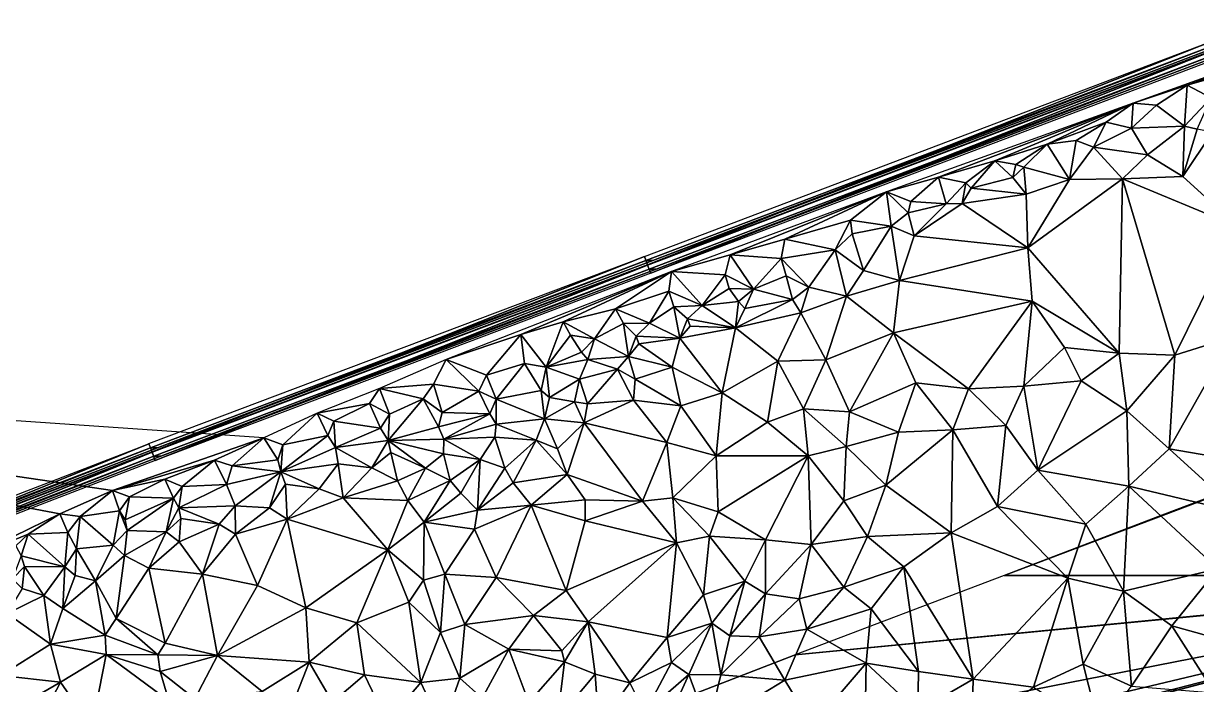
# Model space of a CAD drawing. Header units: metres. Extents: x -113 to 180, y -133 to 86.
# Drawn here: x 100.13 to 133.48, y 62.86 to 81.66 of the extents above; entities that cross this region are included whole.
import ezdxf

# ---------------------------------------------------------------- set-up
doc = ezdxf.new("R2010")
doc.units = ezdxf.units.M
for name, color, linetype, true_color in [('ASFALTO', 7, 'Continuous', 0x4a4b4e), ('MURO', 7, 'Continuous', 0xbdb7ab), ('TERRENO', 7, 'Continuous', 0x9a9179)]:
    doc.layers.add(name, color=color, linetype=linetype, true_color=true_color)

msp = doc.modelspace()

# ---------------------------------------------------------------- linework, layer by layer
at = {"layer": 'ASFALTO'}
for points in [[(138.744, 70.025, 70.358), (132.568, 67.701, 70.535), (128.01, 65.962, 70.727)], [(138.744, 70.025, 70.358), (128.01, 65.962, 70.727), (145.289, 65.961, 69.792)], [(138.744, 70.025, 70.358), (136, 68.999, 70.397), (132.568, 67.701, 70.535)], [(145.291, 65.938, 69.79), (85.281, 50.203, 72.612), (69.189, 40.234, 73.977)], [(145.291, 65.938, 69.79), (69.189, 40.234, 73.977), (141.221, 64.462, 69.947)], [(145.291, 65.938, 69.79), (85.943, 50.398, 72.785), (85.281, 50.203, 72.612)], [(145.291, 65.938, 69.79), (91.074, 51.951, 72.212), (85.943, 50.398, 72.785)], [(145.291, 65.938, 69.79), (99.424, 55.021, 72.139), (91.074, 51.951, 72.212)], [(145.291, 65.938, 69.79), (109.935, 59, 71.988), (99.424, 55.021, 72.139)], [(145.291, 65.938, 69.79), (122.073, 63.709, 71.015), (109.935, 59, 71.988)], [(128.01, 65.962, 70.727), (122.073, 63.709, 71.015), (145.288, 65.957, 69.791)], [(122.073, 63.709, 71.015), (145.288, 65.954, 69.791), (145.288, 65.957, 69.791)], [(145.288, 65.95, 69.791), (145.288, 65.954, 69.791), (122.073, 63.709, 71.015)], [(145.289, 65.946, 69.79), (145.288, 65.95, 69.791), (122.073, 63.709, 71.015)], [(145.289, 65.942, 69.79), (145.289, 65.946, 69.79), (122.073, 63.709, 71.015)], [(145.291, 65.938, 69.79), (145.289, 65.942, 69.79), (122.073, 63.709, 71.015)], [(128.01, 65.962, 70.727), (145.288, 65.957, 69.791), (145.289, 65.961, 69.792)], [(69.189, 40.234, 73.977), (141.013, 64.384, 69.964), (141.221, 64.462, 69.947)], [(69.189, 40.234, 73.977), (106.132, 51.022, 71.98), (141.013, 64.384, 69.964)], [(69.189, 40.234, 73.977), (141.013, 64.384, 69.964), (141.013, 64.384, 69.964)], [(106.132, 51.022, 71.98), (122.891, 57.427, 71.055), (141.013, 64.384, 69.964)], [(122.891, 57.427, 71.055), (133.614, 61.541, 70.503), (141.013, 64.384, 69.964)], [(122.073, 63.709, 71.015), (113.592, 60.42, 72.212), (109.935, 59, 71.988)]]:
    msp.add_3dface(points, dxfattribs=at)
at = {"layer": 'MURO'}
for points in [[(117.872, 74.797, 69.874), (117.784, 75.031, 69.908), (134.046, 81.197, 69.438)], [(134.09, 81.08, 71.024), (117.828, 74.914, 71.491), (118.028, 74.914, 71.476)], [(117.828, 74.914, 69.891), (134.09, 81.08, 69.424), (134.09, 81.08, 71.024)], [(117.828, 74.914, 69.891), (134.09, 81.08, 71.024), (117.828, 74.914, 71.491)], [(117.872, 74.797, 69.874), (134.046, 81.197, 69.438), (134.134, 80.963, 69.41)], [(118.028, 74.914, 71.476), (134.29, 81.08, 71.01), (134.09, 81.08, 71.024)], [(134.29, 81.08, 69.41), (118.028, 74.914, 69.876), (118.028, 74.914, 71.476)], [(134.29, 81.08, 69.41), (118.028, 74.914, 71.476), (134.29, 81.08, 71.01)], [(117.964, 74.554, 69.838), (117.876, 74.788, 69.873), (134.138, 80.954, 69.408)], [(134.182, 80.837, 70.99), (117.92, 74.671, 71.456), (118.12, 74.671, 71.441)], [(117.92, 74.671, 69.856), (134.182, 80.837, 69.39), (134.182, 80.837, 70.99)], [(117.92, 74.671, 69.856), (134.182, 80.837, 70.99), (117.92, 74.671, 71.456)], [(117.964, 74.554, 69.838), (134.138, 80.954, 69.408), (134.227, 80.72, 69.372)], [(118.12, 74.671, 71.441), (134.382, 80.837, 70.975), (134.182, 80.837, 70.99)], [(134.382, 80.837, 69.375), (118.12, 74.671, 69.841), (118.12, 74.671, 71.441)], [(134.382, 80.837, 69.375), (118.12, 74.671, 71.441), (134.382, 80.837, 70.975)], [(103.786, 69.476, 70.338), (103.697, 69.71, 70.389), (117.784, 75.031, 69.908)], [(117.828, 74.914, 71.491), (103.741, 69.593, 71.964), (103.941, 69.593, 71.95)], [(103.741, 69.593, 70.364), (117.828, 74.914, 69.891), (117.828, 74.914, 71.491)], [(103.741, 69.593, 70.364), (117.828, 74.914, 71.491), (103.741, 69.593, 71.964)], [(103.786, 69.476, 70.338), (117.784, 75.031, 69.908), (117.872, 74.797, 69.874)], [(103.878, 69.233, 70.284), (103.79, 69.467, 70.336), (117.876, 74.788, 69.873)], [(103.878, 69.233, 70.284), (117.876, 74.788, 69.873), (117.964, 74.554, 69.838)], [(103.941, 69.593, 71.95), (118.028, 74.914, 71.476), (117.828, 74.914, 71.491)], [(118.028, 74.914, 69.876), (103.941, 69.593, 70.35), (103.941, 69.593, 71.95)], [(118.028, 74.914, 69.876), (103.941, 69.593, 71.95), (118.028, 74.914, 71.476)], [(117.828, 74.914, 69.891), (118.028, 74.914, 69.876), (118.028, 74.914, 71.476)], [(117.828, 74.914, 69.891), (118.028, 74.914, 71.476), (117.828, 74.914, 71.491)], [(118.028, 74.914, 69.876), (117.828, 74.914, 69.891), (117.828, 74.914, 71.491)], [(118.028, 74.914, 69.876), (117.828, 74.914, 71.491), (118.028, 74.914, 71.476)], [(117.92, 74.671, 71.456), (103.834, 69.35, 71.91), (104.034, 69.35, 71.896)], [(103.834, 69.35, 70.31), (117.92, 74.671, 69.856), (117.92, 74.671, 71.456)], [(103.834, 69.35, 70.31), (117.92, 74.671, 71.456), (103.834, 69.35, 71.91)], [(104.034, 69.35, 71.896), (118.12, 74.671, 71.441), (117.92, 74.671, 71.456)], [(118.12, 74.671, 69.841), (104.034, 69.35, 70.296), (104.034, 69.35, 71.896)], [(118.12, 74.671, 69.841), (104.034, 69.35, 71.896), (118.12, 74.671, 71.441)], [(117.92, 74.671, 69.856), (118.12, 74.671, 69.841), (118.12, 74.671, 71.441)], [(117.92, 74.671, 69.856), (118.12, 74.671, 71.441), (117.92, 74.671, 71.456)], [(118.12, 74.671, 69.841), (117.92, 74.671, 69.856), (117.92, 74.671, 71.456)], [(118.12, 74.671, 69.841), (117.92, 74.671, 71.456), (118.12, 74.671, 71.441)], [(91.379, 64.698, 71.036), (91.289, 64.931, 71.072), (103.696, 69.709, 70.389)], [(91.379, 64.698, 71.036), (103.696, 69.709, 70.389), (103.786, 69.476, 70.338)], [(103.741, 69.593, 71.964), (91.334, 64.815, 72.654), (91.534, 64.815, 72.648)], [(91.334, 64.815, 71.054), (103.741, 69.593, 70.364), (103.741, 69.593, 71.964)], [(91.334, 64.815, 71.054), (103.741, 69.593, 71.964), (91.334, 64.815, 72.654)], [(91.457, 64.449, 71), (91.367, 64.683, 71.035), (103.789, 69.466, 70.336)], [(91.457, 64.449, 71), (103.789, 69.466, 70.336), (103.879, 69.233, 70.284)], [(91.534, 64.815, 72.648), (103.941, 69.593, 71.95), (103.741, 69.593, 71.964)], [(103.941, 69.593, 70.35), (91.534, 64.815, 71.048), (91.534, 64.815, 72.648)], [(103.941, 69.593, 70.35), (91.534, 64.815, 72.648), (103.941, 69.593, 71.95)], [(103.741, 69.593, 70.364), (103.941, 69.593, 70.35), (103.941, 69.593, 71.95)], [(103.741, 69.593, 70.364), (103.941, 69.593, 71.95), (103.741, 69.593, 71.964)], [(103.941, 69.593, 70.35), (103.741, 69.593, 70.364), (103.741, 69.593, 71.964)], [(103.941, 69.593, 70.35), (103.741, 69.593, 71.964), (103.941, 69.593, 71.95)], [(103.834, 69.35, 71.91), (91.412, 64.566, 72.617), (91.612, 64.566, 72.61)], [(91.412, 64.566, 71.017), (103.834, 69.35, 70.31), (103.834, 69.35, 71.91)], [(91.412, 64.566, 71.017), (103.834, 69.35, 71.91), (91.412, 64.566, 72.617)], [(91.612, 64.566, 72.61), (104.034, 69.35, 71.896), (103.834, 69.35, 71.91)], [(104.034, 69.35, 70.296), (91.612, 64.566, 71.01), (91.612, 64.566, 72.61)], [(104.034, 69.35, 70.296), (91.612, 64.566, 72.61), (104.034, 69.35, 71.896)], [(103.834, 69.35, 70.31), (104.034, 69.35, 70.296), (104.034, 69.35, 71.896)], [(103.834, 69.35, 70.31), (104.034, 69.35, 71.896), (103.834, 69.35, 71.91)], [(104.034, 69.35, 70.296), (103.834, 69.35, 70.31), (103.834, 69.35, 71.91)], [(104.034, 69.35, 70.296), (103.834, 69.35, 71.91), (104.034, 69.35, 71.896)]]:
    msp.add_3dface(points, dxfattribs=at)
at = {"layer": 'TERRENO'}
for points in [[(131.68, 79.392, 69.4), (133.215, 79.9, 69.4), (138.012, 81.657, 69.2)], [(133.215, 79.9, 69.4), (134.666, 80.321, 69.4), (138.012, 81.657, 69.2)], [(133.215, 79.9, 69.4), (133.894, 79.542, 69.6), (134.666, 80.321, 69.4)], [(132.342, 79.337, 69.6), (133.215, 79.9, 69.4), (131.68, 79.392, 69.4)], [(132.342, 79.337, 69.6), (133.138, 78.735, 69.8), (133.215, 79.9, 69.4)], [(133.138, 78.735, 69.8), (133.894, 79.542, 69.6), (133.215, 79.9, 69.4)], [(131.68, 79.392, 69.4), (124.664, 76.869, 69.6), (126.145, 77.291, 69.6)], [(127.745, 77.751, 69.6), (131.68, 79.392, 69.4), (126.145, 77.291, 69.6)], [(127.745, 77.751, 69.6), (129.236, 78.225, 69.6), (131.68, 79.392, 69.4)], [(129.236, 78.225, 69.6), (130.911, 78.846, 69.6), (131.68, 79.392, 69.4)], [(130.911, 78.846, 69.6), (131.636, 78.681, 69.8), (131.68, 79.392, 69.4)], [(131.636, 78.681, 69.8), (132.342, 79.337, 69.6), (131.68, 79.392, 69.4)], [(133.894, 79.542, 69.6), (133.138, 78.735, 69.8), (133.497, 78.654, 70)], [(133.138, 78.735, 69.8), (132.342, 79.337, 69.6), (131.636, 78.681, 69.8)], [(130.911, 78.846, 69.6), (129.236, 78.225, 69.6), (130.063, 78.33, 69.8)], [(130.555, 78.135, 70), (130.911, 78.846, 69.6), (130.063, 78.33, 69.8)], [(130.911, 78.846, 69.6), (130.555, 78.135, 70), (131.636, 78.681, 69.8)], [(132.09, 77.922, 70), (133.138, 78.735, 69.8), (131.636, 78.681, 69.8)], [(133.138, 78.735, 69.8), (132.09, 77.922, 70), (133.094, 77.301, 70.2)], [(133.138, 78.735, 69.8), (133.094, 77.301, 70.2), (133.497, 78.654, 70)], [(130.555, 78.135, 70), (132.09, 77.922, 70), (131.636, 78.681, 69.8)], [(133.094, 77.301, 70.2), (133.938, 78.563, 70.2), (133.497, 78.654, 70)], [(134.664, 75.874, 70.2), (133.938, 78.563, 70.2), (133.094, 77.301, 70.2)], [(128.34, 77.651, 69.8), (129.236, 78.225, 69.6), (127.745, 77.751, 69.6)], [(128.34, 77.651, 69.8), (128.571, 77.568, 70), (129.236, 78.225, 69.6)], [(129.236, 78.225, 69.6), (128.571, 77.568, 70), (129.872, 77.222, 70.2)], [(129.236, 78.225, 69.6), (129.872, 77.222, 70.2), (130.063, 78.33, 69.8)], [(129.872, 77.222, 70.2), (130.555, 78.135, 70), (130.063, 78.33, 69.8)], [(130.555, 78.135, 70), (129.872, 77.222, 70.2), (131.379, 77.242, 70.2)], [(132.09, 77.922, 70), (130.555, 78.135, 70), (131.379, 77.242, 70.2)], [(126.925, 77.127, 69.8), (127.745, 77.751, 69.6), (126.145, 77.291, 69.6)], [(126.925, 77.127, 69.8), (127.071, 76.975, 70), (127.745, 77.751, 69.6)], [(127.071, 76.975, 70), (128.258, 77.273, 70.2), (127.745, 77.751, 69.6)], [(128.258, 77.273, 70.2), (128.34, 77.651, 69.8), (127.745, 77.751, 69.6)], [(132.09, 77.922, 70), (131.379, 77.242, 70.2), (133.094, 77.301, 70.2)], [(128.34, 77.651, 69.8), (128.258, 77.273, 70.2), (128.571, 77.568, 70)], [(128.571, 77.568, 70), (128.258, 77.273, 70.2), (128.636, 76.806, 70.4)], [(128.571, 77.568, 70), (128.636, 76.806, 70.4), (129.872, 77.222, 70.2)], [(124.664, 76.869, 69.6), (125.359, 76.597, 69.8), (126.145, 77.291, 69.6)], [(125.359, 76.597, 69.8), (126.367, 76.525, 70.2), (126.145, 77.291, 69.6)], [(126.367, 76.525, 70.2), (126.925, 77.127, 69.8), (126.145, 77.291, 69.6)], [(126.925, 77.127, 69.8), (126.367, 76.525, 70.2), (126.818, 76.537, 70.4)], [(127.071, 76.975, 70), (126.925, 77.127, 69.8), (126.818, 76.537, 70.4)], [(128.258, 77.273, 70.2), (127.071, 76.975, 70), (128.636, 76.806, 70.4)], [(129.872, 77.222, 70.2), (128.636, 76.806, 70.4), (128.683, 75.279, 70.4)], [(131.283, 72.287, 70.4), (131.379, 77.242, 70.2), (128.683, 75.279, 70.4)], [(131.379, 77.242, 70.2), (129.872, 77.222, 70.2), (128.683, 75.279, 70.4)], [(132.867, 72.23, 70.4), (131.379, 77.242, 70.2), (131.283, 72.287, 70.4)], [(131.379, 77.242, 70.2), (134.664, 75.874, 70.2), (133.094, 77.301, 70.2)], [(134.664, 75.874, 70.2), (131.379, 77.242, 70.2), (132.867, 72.23, 70.4)], [(124.664, 76.869, 69.6), (118.555, 74.605, 69.8), (120.223, 75.08, 69.8)], [(121.773, 75.52, 69.8), (124.664, 76.869, 69.6), (120.223, 75.08, 69.8)], [(121.773, 75.52, 69.8), (123.642, 76.061, 69.8), (124.664, 76.869, 69.6)], [(123.642, 76.061, 69.8), (124.799, 75.895, 70.2), (124.664, 76.869, 69.6)], [(125.359, 76.597, 69.8), (124.664, 76.869, 69.6), (125.287, 76.27, 70)], [(124.664, 76.869, 69.6), (124.799, 75.895, 70.2), (125.287, 76.27, 70)], [(128.636, 76.806, 70.4), (127.071, 76.975, 70), (126.818, 76.537, 70.4)], [(128.636, 76.806, 70.4), (126.818, 76.537, 70.4), (128.683, 75.279, 70.4)], [(126.367, 76.525, 70.2), (125.359, 76.597, 69.8), (125.287, 76.27, 70)], [(125.45, 75.619, 70.4), (126.367, 76.525, 70.2), (125.287, 76.27, 70)], [(126.367, 76.525, 70.2), (125.45, 75.619, 70.4), (126.818, 76.537, 70.4)], [(126.818, 76.537, 70.4), (125.45, 75.619, 70.4), (128.683, 75.279, 70.4)], [(123.212, 75.224, 70.2), (123.642, 76.061, 69.8), (121.773, 75.52, 69.8)], [(123.695, 75.673, 70), (123.642, 76.061, 69.8), (123.212, 75.224, 70.2)], [(123.642, 76.061, 69.8), (123.695, 75.673, 70), (124.799, 75.895, 70.2)], [(124.799, 75.895, 70.2), (125.45, 75.619, 70.4), (125.287, 76.27, 70)], [(124.799, 75.895, 70.2), (123.695, 75.673, 70), (124.011, 74.631, 70.4)], [(124.799, 75.895, 70.2), (124.011, 74.631, 70.4), (125.034, 74.352, 70.6)], [(125.45, 75.619, 70.4), (124.799, 75.895, 70.2), (125.034, 74.352, 70.6)], [(134.664, 75.874, 70.2), (132.867, 72.23, 70.4), (134.496, 72.741, 70.4)], [(121.67, 74.978, 70), (121.773, 75.52, 69.8), (120.223, 75.08, 69.8)], [(121.67, 74.978, 70), (123.212, 75.224, 70.2), (121.773, 75.52, 69.8)], [(123.695, 75.673, 70), (123.212, 75.224, 70.2), (124.011, 74.631, 70.4)], [(125.45, 75.619, 70.4), (125.034, 74.352, 70.6), (128.683, 75.279, 70.4)], [(118.555, 74.605, 69.8), (120.083, 74.513, 70), (120.223, 75.08, 69.8)], [(120.083, 74.513, 70), (120.884, 74.098, 70.4), (120.223, 75.08, 69.8)], [(120.884, 74.098, 70.4), (121.67, 74.978, 70), (120.223, 75.08, 69.8)], [(123.212, 75.224, 70.2), (121.67, 74.978, 70), (122.457, 74.155, 70.4)], [(123.212, 75.224, 70.2), (122.457, 74.155, 70.4), (123.529, 73.9, 70.6)], [(124.011, 74.631, 70.4), (123.212, 75.224, 70.2), (123.529, 73.9, 70.6)], [(125.034, 74.352, 70.6), (128.805, 73.757, 70.4), (128.683, 75.279, 70.4)], [(128.805, 73.757, 70.4), (131.283, 72.287, 70.4), (128.683, 75.279, 70.4)], [(121.67, 74.978, 70), (120.884, 74.098, 70.4), (121.815, 74.483, 70.2)], [(121.67, 74.978, 70), (121.815, 74.483, 70.2), (122.457, 74.155, 70.4)], [(114.275, 72.815, 70), (118.555, 74.605, 69.8), (112.147, 72.1, 69.8)], [(118.555, 74.605, 69.8), (114.275, 72.815, 70), (115.475, 73.178, 70)], [(116.959, 73.546, 70), (118.555, 74.605, 69.8), (115.475, 73.178, 70)], [(118.555, 74.605, 69.8), (116.959, 73.546, 70), (118.476, 74.042, 70)], [(119.431, 73.641, 70.4), (118.555, 74.605, 69.8), (118.476, 74.042, 70)], [(118.555, 74.605, 69.8), (119.431, 73.641, 70.4), (120.083, 74.513, 70)], [(119.431, 73.641, 70.4), (120.195, 74.119, 70.2), (120.083, 74.513, 70)], [(120.195, 74.119, 70.2), (120.884, 74.098, 70.4), (120.083, 74.513, 70)], [(120.884, 74.098, 70.4), (121.99, 73.811, 70.6), (121.815, 74.483, 70.2)], [(121.815, 74.483, 70.2), (121.99, 73.811, 70.6), (122.457, 74.155, 70.4)], [(125.034, 74.352, 70.6), (124.011, 74.631, 70.4), (123.529, 73.9, 70.6)], [(116.959, 73.546, 70), (117.926, 73.136, 70.4), (118.476, 74.042, 70)], [(117.926, 73.136, 70.4), (118.617, 73.601, 70.2), (118.476, 74.042, 70)], [(118.617, 73.601, 70.2), (119.431, 73.641, 70.4), (118.476, 74.042, 70)], [(120.459, 73.754, 70.6), (120.195, 74.119, 70.2), (119.431, 73.641, 70.4)], [(120.459, 73.754, 70.6), (120.884, 74.098, 70.4), (120.195, 74.119, 70.2)], [(120.884, 74.098, 70.4), (120.459, 73.754, 70.6), (120.643, 73.551, 70.8)], [(120.884, 74.098, 70.4), (120.643, 73.551, 70.8), (121.99, 73.811, 70.6)], [(122.457, 74.155, 70.4), (121.99, 73.811, 70.6), (122.228, 73.43, 70.8)], [(122.457, 74.155, 70.4), (122.228, 73.43, 70.8), (123.529, 73.9, 70.6)], [(125.034, 74.352, 70.6), (123.529, 73.9, 70.6), (124.862, 72.862, 70.6)], [(128.805, 73.757, 70.4), (125.034, 74.352, 70.6), (124.862, 72.862, 70.6)], [(120.377, 73.005, 71), (120.459, 73.754, 70.6), (119.431, 73.641, 70.4)], [(121.99, 73.811, 70.6), (120.377, 73.005, 71), (122.228, 73.43, 70.8)], [(120.643, 73.551, 70.8), (120.377, 73.005, 71), (121.99, 73.811, 70.6)], [(120.459, 73.754, 70.6), (120.377, 73.005, 71), (120.643, 73.551, 70.8)], [(122.228, 73.43, 70.8), (122.946, 72.097, 70.8), (123.529, 73.9, 70.6)], [(123.529, 73.9, 70.6), (122.946, 72.097, 70.8), (124.862, 72.862, 70.6)], [(127.002, 71.272, 70.6), (128.805, 73.757, 70.4), (124.862, 72.862, 70.6)], [(127.002, 71.272, 70.6), (128.567, 71.349, 70.6), (128.805, 73.757, 70.4)], [(128.805, 73.757, 70.4), (128.567, 71.349, 70.6), (129.726, 72.447, 70.4)], [(128.805, 73.757, 70.4), (129.726, 72.447, 70.4), (131.283, 72.287, 70.4)], [(116.362, 72.688, 70.4), (116.959, 73.546, 70), (115.475, 73.178, 70)], [(116.362, 72.688, 70.4), (117.186, 73.13, 70.2), (116.959, 73.546, 70)], [(117.186, 73.13, 70.2), (117.926, 73.136, 70.4), (116.959, 73.546, 70)], [(118.795, 72.711, 71), (118.617, 73.601, 70.2), (117.926, 73.136, 70.4)], [(119.431, 73.641, 70.4), (118.617, 73.601, 70.2), (119.01, 73.258, 70.6)], [(118.617, 73.601, 70.2), (118.795, 72.711, 71), (119.01, 73.258, 70.6)], [(120.377, 73.005, 71), (119.431, 73.641, 70.4), (119.01, 73.258, 70.6)], [(120.377, 73.005, 71), (121.577, 72.052, 71), (122.228, 73.43, 70.8)], [(121.577, 72.052, 71), (122.946, 72.097, 70.8), (122.228, 73.43, 70.8)], [(114.275, 72.815, 70), (114.995, 71.889, 70.4), (115.475, 73.178, 70)], [(114.995, 71.889, 70.4), (115.687, 72.792, 70.2), (115.475, 73.178, 70)], [(115.687, 72.792, 70.2), (116.362, 72.688, 70.4), (115.475, 73.178, 70)], [(117.335, 72.191, 71), (117.186, 73.13, 70.2), (116.362, 72.688, 70.4)], [(117.186, 73.13, 70.2), (117.549, 72.764, 70.6), (117.926, 73.136, 70.4)], [(117.335, 72.191, 71), (117.549, 72.764, 70.6), (117.186, 73.13, 70.2)], [(117.549, 72.764, 70.6), (118.795, 72.711, 71), (117.926, 73.136, 70.4)], [(118.795, 72.711, 71), (119.085, 73.05, 70.8), (119.01, 73.258, 70.6)], [(118.795, 72.711, 71), (120.377, 73.005, 71), (119.085, 73.05, 70.8)], [(119.085, 73.05, 70.8), (120.377, 73.005, 71), (119.01, 73.258, 70.6)], [(113.299, 71.66, 70), (114.275, 72.815, 70), (112.147, 72.1, 69.8)], [(113.299, 71.66, 70), (114.377, 71.989, 70.2), (114.275, 72.815, 70)], [(114.377, 71.989, 70.2), (114.995, 71.889, 70.4), (114.275, 72.815, 70)], [(115.687, 72.792, 70.2), (114.995, 71.889, 70.4), (115.993, 72.311, 70.6)], [(116.362, 72.688, 70.4), (115.687, 72.792, 70.2), (115.993, 72.311, 70.6)], [(117.549, 72.764, 70.6), (117.335, 72.191, 71), (117.627, 72.544, 70.8)], [(118.795, 72.711, 71), (117.549, 72.764, 70.6), (117.627, 72.544, 70.8)], [(118.57, 71.883, 71.2), (118.795, 72.711, 71), (117.627, 72.544, 70.8)], [(118.795, 72.711, 71), (118.57, 71.883, 71.2), (119.996, 71.154, 71.2)], [(120.377, 73.005, 71), (118.795, 72.711, 71), (119.996, 71.154, 71.2)], [(121.577, 72.052, 71), (120.377, 73.005, 71), (119.996, 71.154, 71.2)], [(124.862, 72.862, 70.6), (122.946, 72.097, 70.8), (123.615, 70.614, 70.8)], [(125.496, 71.435, 70.6), (124.862, 72.862, 70.6), (123.615, 70.614, 70.8)], [(125.496, 71.435, 70.6), (127.002, 71.272, 70.6), (124.862, 72.862, 70.6)], [(132.702, 69.566, 70.6), (135.622, 69.057, 70.4), (134.496, 72.741, 70.4)], [(132.867, 72.23, 70.4), (132.702, 69.566, 70.6), (134.496, 72.741, 70.4)], [(116.172, 72.102, 70.8), (116.362, 72.688, 70.4), (115.993, 72.311, 70.6)], [(117.335, 72.191, 71), (116.362, 72.688, 70.4), (116.172, 72.102, 70.8)], [(117.335, 72.191, 71), (118.57, 71.883, 71.2), (117.627, 72.544, 70.8)], [(128.567, 71.349, 70.6), (130.203, 71.494, 70.6), (129.726, 72.447, 70.4)], [(129.726, 72.447, 70.4), (130.203, 71.494, 70.6), (131.283, 72.287, 70.4)], [(110.249, 71.281, 70), (111.785, 71.399, 70), (112.147, 72.1, 69.8)], [(111.785, 71.399, 70), (113.08, 71.204, 70.2), (112.147, 72.1, 69.8)], [(113.08, 71.204, 70.2), (113.299, 71.66, 70), (112.147, 72.1, 69.8)], [(114.995, 71.889, 70.4), (116.172, 72.102, 70.8), (115.993, 72.311, 70.6)], [(116.172, 72.102, 70.8), (114.995, 71.889, 70.4), (115.936, 71.543, 71)], [(116.172, 72.102, 70.8), (115.936, 71.543, 71), (117.023, 71.831, 71.2)], [(117.335, 72.191, 71), (116.172, 72.102, 70.8), (117.023, 71.831, 71.2)], [(117.52, 71.545, 71.4), (117.335, 72.191, 71), (117.023, 71.831, 71.2)], [(117.335, 72.191, 71), (117.52, 71.545, 71.4), (118.57, 71.883, 71.2)], [(121.284, 70.324, 71.2), (121.577, 72.052, 71), (119.996, 71.154, 71.2)], [(121.284, 70.324, 71.2), (122.305, 70.696, 71), (121.577, 72.052, 71)], [(121.577, 72.052, 71), (122.305, 70.696, 71), (122.946, 72.097, 70.8)], [(122.946, 72.097, 70.8), (122.305, 70.696, 71), (123.615, 70.614, 70.8)], [(131.283, 72.287, 70.4), (130.203, 71.494, 70.6), (131.502, 70.645, 70.6)], [(132.867, 72.23, 70.4), (131.283, 72.287, 70.4), (131.502, 70.645, 70.6)], [(132.702, 69.566, 70.6), (132.867, 72.23, 70.4), (131.502, 70.645, 70.6)], [(98.519, 66.424, 70.8), (101.166, 67.715, 70.2), (79.899, 71.734, 72.4)], [(101.166, 67.715, 70.2), (102.663, 68.374, 70.2), (79.899, 71.734, 72.4)], [(102.663, 68.374, 70.2), (106.968, 69.879, 70.2), (79.899, 71.734, 72.4)], [(114.377, 71.989, 70.2), (113.299, 71.66, 70), (113.569, 70.97, 70.4)], [(114.851, 71.225, 70.6), (114.377, 71.989, 70.2), (113.569, 70.97, 70.4)], [(114.995, 71.889, 70.4), (114.377, 71.989, 70.2), (114.851, 71.225, 70.6)], [(115.089, 71.022, 70.8), (114.995, 71.889, 70.4), (114.851, 71.225, 70.6)], [(114.995, 71.889, 70.4), (115.089, 71.022, 70.8), (115.936, 71.543, 71)], [(115.936, 71.543, 71), (116.166, 70.844, 71.4), (117.023, 71.831, 71.2)], [(116.166, 70.844, 71.4), (117.471, 70.95, 71.6), (117.023, 71.831, 71.2)], [(117.471, 70.95, 71.6), (117.52, 71.545, 71.4), (117.023, 71.831, 71.2)], [(118.57, 71.883, 71.2), (117.52, 71.545, 71.4), (118.818, 70.786, 71.4)], [(118.57, 71.883, 71.2), (118.818, 70.786, 71.4), (119.996, 71.154, 71.2)], [(111.497, 70.985, 70.2), (111.785, 71.399, 70), (110.249, 71.281, 70)], [(112.035, 70.595, 70.4), (111.785, 71.399, 70), (111.497, 70.985, 70.2)], [(113.08, 71.204, 70.2), (111.785, 71.399, 70), (112.035, 70.595, 70.4)], [(113.299, 71.66, 70), (113.08, 71.204, 70.2), (113.569, 70.97, 70.4)], [(115.089, 71.022, 70.8), (115.8, 70.895, 71.2), (115.936, 71.543, 71)], [(115.8, 70.895, 71.2), (116.166, 70.844, 71.4), (115.936, 71.543, 71)], [(117.52, 71.545, 71.4), (117.471, 70.95, 71.6), (118.818, 70.786, 71.4)], [(125.01, 70.039, 70.8), (125.496, 71.435, 70.6), (123.615, 70.614, 70.8)], [(125.496, 71.435, 70.6), (125.01, 70.039, 70.8), (126.552, 70.104, 70.8)], [(127.002, 71.272, 70.6), (125.496, 71.435, 70.6), (126.552, 70.104, 70.8)], [(128.567, 71.349, 70.6), (128.966, 68.957, 70.8), (130.203, 71.494, 70.6)], [(130.203, 71.494, 70.6), (128.966, 68.957, 70.8), (131.502, 70.645, 70.6)], [(109.968, 70.856, 70.2), (110.249, 71.281, 70), (108.479, 70.574, 70.2)], [(109.968, 70.856, 70.2), (110.534, 70.545, 70.4), (110.249, 71.281, 70)], [(110.534, 70.545, 70.4), (111.497, 70.985, 70.2), (110.249, 71.281, 70)], [(113.394, 70.558, 70.6), (113.08, 71.204, 70.2), (112.035, 70.595, 70.4)], [(113.08, 71.204, 70.2), (113.394, 70.558, 70.6), (113.569, 70.97, 70.4)], [(114.944, 70.418, 71), (114.851, 71.225, 70.6), (113.569, 70.97, 70.4)], [(115.089, 71.022, 70.8), (114.851, 71.225, 70.6), (114.944, 70.418, 71)], [(118.818, 70.786, 71.4), (119.824, 69.359, 71.4), (119.996, 71.154, 71.2)], [(119.824, 69.359, 71.4), (121.284, 70.324, 71.2), (119.996, 71.154, 71.2)], [(127.002, 71.272, 70.6), (126.552, 70.104, 70.8), (128.057, 70.227, 70.8)], [(128.567, 71.349, 70.6), (127.002, 71.272, 70.6), (128.057, 70.227, 70.8)], [(128.966, 68.957, 70.8), (128.567, 71.349, 70.6), (128.057, 70.227, 70.8)], [(108.957, 70.352, 70.4), (109.968, 70.856, 70.2), (108.479, 70.574, 70.2)], [(110.284, 70.154, 70.6), (109.968, 70.856, 70.2), (108.957, 70.352, 70.4)], [(110.534, 70.545, 70.4), (109.968, 70.856, 70.2), (110.284, 70.154, 70.6)], [(110.534, 70.545, 70.4), (110.496, 69.802, 70.8), (111.497, 70.985, 70.2)], [(110.496, 69.802, 70.8), (111.933, 70.19, 70.6), (111.497, 70.985, 70.2)], [(111.933, 70.19, 70.6), (112.035, 70.595, 70.4), (111.497, 70.985, 70.2)], [(113.394, 70.558, 70.6), (113.569, 70.265, 70.8), (113.569, 70.97, 70.4)], [(113.569, 70.265, 70.8), (114.944, 70.418, 71), (113.569, 70.97, 70.4)], [(115.8, 70.895, 71.2), (115.089, 71.022, 70.8), (114.944, 70.418, 71)], [(115.8, 70.895, 71.2), (114.944, 70.418, 71), (116.068, 70.302, 71.6)], [(116.166, 70.844, 71.4), (115.8, 70.895, 71.2), (116.068, 70.302, 71.6)], [(117.471, 70.95, 71.6), (116.166, 70.844, 71.4), (116.068, 70.302, 71.6)], [(118.423, 69.747, 71.6), (117.471, 70.95, 71.6), (116.068, 70.302, 71.6)], [(117.471, 70.95, 71.6), (118.423, 69.747, 71.6), (118.818, 70.786, 71.4)], [(118.818, 70.786, 71.4), (118.423, 69.747, 71.6), (119.824, 69.359, 71.4)], [(106.968, 69.879, 70.2), (107.502, 69.675, 70.4), (108.479, 70.574, 70.2)], [(107.502, 69.675, 70.4), (108.78, 69.942, 70.6), (108.479, 70.574, 70.2)], [(108.78, 69.942, 70.6), (108.957, 70.352, 70.4), (108.479, 70.574, 70.2)], [(110.496, 69.802, 70.8), (110.534, 70.545, 70.4), (110.284, 70.154, 70.6)], [(111.933, 70.19, 70.6), (113.394, 70.558, 70.6), (112.035, 70.595, 70.4)], [(111.933, 70.19, 70.6), (112.084, 69.838, 70.8), (113.394, 70.558, 70.6)], [(112.084, 69.838, 70.8), (113.569, 70.265, 70.8), (113.394, 70.558, 70.6)], [(113.569, 70.265, 70.8), (114.706, 69.806, 71.2), (114.944, 70.418, 71)], [(114.706, 69.806, 71.2), (115.31, 69.559, 71.4), (114.944, 70.418, 71)], [(114.944, 70.418, 71), (115.31, 69.559, 71.4), (116.068, 70.302, 71.6)], [(122.305, 70.696, 71), (121.284, 70.324, 71.2), (122.444, 69.36, 71.2)], [(122.305, 70.696, 71), (123.516, 69.628, 71), (123.615, 70.614, 70.8)], [(123.516, 69.628, 71), (122.305, 70.696, 71), (122.444, 69.36, 71.2)], [(123.516, 69.628, 71), (125.01, 70.039, 70.8), (123.615, 70.614, 70.8)], [(128.966, 68.957, 70.8), (131.56, 68.5, 70.6), (131.502, 70.645, 70.6)], [(131.56, 68.5, 70.6), (132.702, 69.566, 70.6), (131.502, 70.645, 70.6)], [(109.002, 69.598, 70.8), (108.957, 70.352, 70.4), (108.78, 69.942, 70.6)], [(109.002, 69.598, 70.8), (110.284, 70.154, 70.6), (108.957, 70.352, 70.4)], [(109.002, 69.598, 70.8), (110.496, 69.802, 70.8), (110.284, 70.154, 70.6)], [(111.933, 70.19, 70.6), (110.496, 69.802, 70.8), (112.084, 69.838, 70.8)], [(113.569, 70.265, 70.8), (112.084, 69.838, 70.8), (113.535, 69.892, 71)], [(114.706, 69.806, 71.2), (113.569, 70.265, 70.8), (113.535, 69.892, 71)], [(115.31, 69.559, 71.4), (115.591, 68.832, 71.6), (116.068, 70.302, 71.6)], [(115.591, 68.832, 71.6), (117.728, 68.074, 71.8), (116.068, 70.302, 71.6)], [(117.728, 68.074, 71.8), (118.423, 69.747, 71.6), (116.068, 70.302, 71.6)], [(121.284, 70.324, 71.2), (119.824, 69.359, 71.4), (122.444, 69.36, 71.2)], [(125.01, 70.039, 70.8), (123.516, 69.628, 71), (124.649, 68.53, 71)], [(126.501, 67.175, 70.8), (126.552, 70.104, 70.8), (124.649, 68.53, 71)], [(126.552, 70.104, 70.8), (125.01, 70.039, 70.8), (124.649, 68.53, 71)], [(126.552, 70.104, 70.8), (126.501, 67.175, 70.8), (127.825, 67.925, 70.8)], [(128.057, 70.227, 70.8), (126.552, 70.104, 70.8), (127.825, 67.925, 70.8)], [(128.966, 68.957, 70.8), (128.057, 70.227, 70.8), (127.825, 67.925, 70.8)], [(105.56, 69.241, 70.2), (106.968, 69.879, 70.2), (102.663, 68.374, 70.2)], [(106.064, 69.079, 70.4), (106.968, 69.879, 70.2), (105.56, 69.241, 70.2)], [(107.361, 69.246, 70.6), (106.968, 69.879, 70.2), (106.064, 69.079, 70.4)], [(106.968, 69.879, 70.2), (107.361, 69.246, 70.6), (107.502, 69.675, 70.4)], [(107.502, 69.675, 70.4), (107.449, 68.907, 70.8), (108.78, 69.942, 70.6)], [(107.449, 68.907, 70.8), (109.002, 69.598, 70.8), (108.78, 69.942, 70.6)], [(110.496, 69.802, 70.8), (109.002, 69.598, 70.8), (110.031, 69.018, 71.2)], [(110.574, 69.455, 71), (110.496, 69.802, 70.8), (110.031, 69.018, 71.2)], [(112.084, 69.838, 70.8), (110.496, 69.802, 70.8), (112.077, 69.421, 71)], [(110.496, 69.802, 70.8), (110.574, 69.455, 71), (111.565, 69.011, 71.2)], [(110.496, 69.802, 70.8), (111.565, 69.011, 71.2), (112.077, 69.421, 71)], [(113.113, 69.264, 71.2), (112.084, 69.838, 70.8), (112.077, 69.421, 71)], [(113.535, 69.892, 71), (112.084, 69.838, 70.8), (113.113, 69.264, 71.2)], [(113.535, 69.892, 71), (113.113, 69.264, 71.2), (113.812, 69.014, 71.4)], [(114.706, 69.806, 71.2), (113.535, 69.892, 71), (113.812, 69.014, 71.4)], [(114.055, 68.594, 71.6), (114.706, 69.806, 71.2), (113.812, 69.014, 71.4)], [(115.591, 68.832, 71.6), (114.706, 69.806, 71.2), (114.055, 68.594, 71.6)], [(115.31, 69.559, 71.4), (114.706, 69.806, 71.2), (115.591, 68.832, 71.6)], [(118.59, 68.166, 71.6), (118.423, 69.747, 71.6), (117.728, 68.074, 71.8)], [(118.423, 69.747, 71.6), (118.59, 68.166, 71.6), (119.824, 69.359, 71.4)], [(107.361, 69.246, 70.6), (107.449, 68.907, 70.8), (107.502, 69.675, 70.4)], [(109.002, 69.598, 70.8), (107.449, 68.907, 70.8), (109.078, 69.132, 71)], [(110.031, 69.018, 71.2), (109.002, 69.598, 70.8), (109.078, 69.132, 71)], [(110.765, 68.65, 71.4), (110.574, 69.455, 71), (110.031, 69.018, 71.2)], [(110.574, 69.455, 71), (110.765, 68.65, 71.4), (111.565, 69.011, 71.2)], [(111.565, 69.011, 71.2), (112.266, 68.664, 71.4), (112.077, 69.421, 71)], [(112.266, 68.664, 71.4), (113.113, 69.264, 71.2), (112.077, 69.421, 71)], [(123.45, 68.088, 71.2), (123.516, 69.628, 71), (122.444, 69.36, 71.2)], [(123.516, 69.628, 71), (123.45, 68.088, 71.2), (124.649, 68.53, 71)], [(131.56, 68.5, 70.6), (134.688, 67.75, 70.4), (132.702, 69.566, 70.6)], [(132.702, 69.566, 70.6), (134.688, 67.75, 70.4), (135.622, 69.057, 70.4)], [(104.151, 68.7, 70.2), (105.56, 69.241, 70.2), (102.663, 68.374, 70.2)], [(105.56, 69.241, 70.2), (104.151, 68.7, 70.2), (104.646, 68.496, 70.4)], [(105.903, 68.551, 70.6), (105.56, 69.241, 70.2), (104.646, 68.496, 70.4)], [(105.903, 68.551, 70.6), (106.064, 69.079, 70.4), (105.56, 69.241, 70.2)], [(105.903, 68.551, 70.6), (107.449, 68.907, 70.8), (106.064, 69.079, 70.4)], [(107.449, 68.907, 70.8), (107.361, 69.246, 70.6), (106.064, 69.079, 70.4)], [(107.449, 68.907, 70.8), (108.534, 68.425, 71.2), (109.078, 69.132, 71)], [(108.534, 68.425, 71.2), (109.219, 68.168, 71.4), (109.078, 69.132, 71)], [(109.219, 68.168, 71.4), (110.031, 69.018, 71.2), (109.078, 69.132, 71)], [(113.113, 69.264, 71.2), (112.266, 68.664, 71.4), (112.564, 68.305, 71.6)], [(113.035, 67.821, 71.8), (113.113, 69.264, 71.2), (112.564, 68.305, 71.6)], [(113.113, 69.264, 71.2), (113.035, 67.821, 71.8), (113.812, 69.014, 71.4)], [(119.824, 69.359, 71.4), (118.59, 68.166, 71.6), (119.885, 67.776, 71.4)], [(119.824, 69.359, 71.4), (119.885, 67.776, 71.4), (122.444, 69.36, 71.2)], [(119.885, 67.776, 71.4), (121.226, 66.978, 71.4), (122.444, 69.36, 71.2)], [(121.226, 66.978, 71.4), (122.526, 66.841, 71.2), (122.444, 69.36, 71.2)], [(122.526, 66.841, 71.2), (123.45, 68.088, 71.2), (122.444, 69.36, 71.2)], [(103.149, 68.202, 70.4), (104.151, 68.7, 70.2), (102.663, 68.374, 70.2)], [(103.149, 68.202, 70.4), (104.4, 68.163, 70.6), (104.151, 68.7, 70.2)], [(104.151, 68.7, 70.2), (104.4, 68.163, 70.6), (104.646, 68.496, 70.4)], [(107.449, 68.907, 70.8), (105.903, 68.551, 70.6), (106.152, 67.943, 71)], [(107.449, 68.907, 70.8), (106.152, 67.943, 71), (107.128, 67.889, 71.2)], [(107.581, 68.559, 71), (107.449, 68.907, 70.8), (107.128, 67.889, 71.2)], [(107.449, 68.907, 70.8), (107.581, 68.559, 71), (108.534, 68.425, 71.2)], [(109.219, 68.168, 71.4), (110.765, 68.65, 71.4), (110.031, 69.018, 71.2)], [(111.565, 69.011, 71.2), (110.765, 68.65, 71.4), (111.062, 68.091, 71.6)], [(112.266, 68.664, 71.4), (111.565, 69.011, 71.2), (111.062, 68.091, 71.6)], [(113.035, 67.821, 71.8), (114.055, 68.594, 71.6), (113.812, 69.014, 71.4)], [(115.591, 68.832, 71.6), (114.055, 68.594, 71.6), (114.566, 67.959, 71.8)], [(116.101, 68.114, 71.8), (115.591, 68.832, 71.6), (114.566, 67.959, 71.8)], [(116.101, 68.114, 71.8), (117.728, 68.074, 71.8), (115.591, 68.832, 71.6)], [(130.332, 67.42, 70.6), (128.966, 68.957, 70.8), (127.825, 67.925, 70.8)], [(128.966, 68.957, 70.8), (130.332, 67.42, 70.6), (131.56, 68.5, 70.6)], [(102.663, 68.374, 70.2), (101.166, 67.715, 70.2), (101.748, 67.635, 70.4)], [(102.864, 67.804, 70.6), (102.663, 68.374, 70.2), (101.748, 67.635, 70.4)], [(102.864, 67.804, 70.6), (103.149, 68.202, 70.4), (102.663, 68.374, 70.2)], [(104.4, 68.163, 70.6), (104.552, 67.882, 70.8), (104.646, 68.496, 70.4)], [(105.903, 68.551, 70.6), (104.552, 67.882, 70.8), (106.152, 67.943, 71)], [(104.552, 67.882, 70.8), (105.903, 68.551, 70.6), (104.646, 68.496, 70.4)], [(107.628, 67.559, 71.4), (107.581, 68.559, 71), (107.128, 67.889, 71.2)], [(107.581, 68.559, 71), (107.628, 67.559, 71.4), (108.534, 68.425, 71.2)], [(107.628, 67.559, 71.4), (109.219, 68.168, 71.4), (108.534, 68.425, 71.2)], [(110.765, 68.65, 71.4), (109.219, 68.168, 71.4), (111.062, 68.091, 71.6)], [(111.524, 67.477, 71.8), (112.266, 68.664, 71.4), (111.062, 68.091, 71.6)], [(112.266, 68.664, 71.4), (111.524, 67.477, 71.8), (112.564, 68.305, 71.6)], [(114.055, 68.594, 71.6), (113.035, 67.821, 71.8), (114.566, 67.959, 71.8)], [(124.649, 68.53, 71), (123.45, 68.088, 71.2), (124.13, 67.068, 71)], [(126.501, 67.175, 70.8), (124.649, 68.53, 71), (124.13, 67.068, 71)], [(131.56, 68.5, 70.6), (130.332, 67.42, 70.6), (131.408, 65.511, 70.6)], [(134.087, 66.149, 70.4), (131.56, 68.5, 70.6), (131.408, 65.511, 70.6)], [(131.56, 68.5, 70.6), (134.087, 66.149, 70.4), (134.688, 67.75, 70.4)], [(103.149, 68.202, 70.4), (102.864, 67.804, 70.6), (103.025, 67.542, 70.8)], [(104.4, 68.163, 70.6), (103.149, 68.202, 70.4), (103.025, 67.542, 70.8)], [(103.076, 67.244, 71), (104.4, 68.163, 70.6), (103.025, 67.542, 70.8)], [(104.186, 67.198, 71.2), (104.4, 68.163, 70.6), (103.076, 67.244, 71)], [(104.552, 67.882, 70.8), (104.4, 68.163, 70.6), (104.186, 67.198, 71.2)], [(110.487, 66.687, 71.6), (109.219, 68.168, 71.4), (107.628, 67.559, 71.4)], [(109.219, 68.168, 71.4), (110.487, 66.687, 71.6), (111.062, 68.091, 71.6)], [(110.487, 66.687, 71.6), (111.524, 67.477, 71.8), (111.062, 68.091, 71.6)], [(111.524, 67.477, 71.8), (113.035, 67.821, 71.8), (112.564, 68.305, 71.6)], [(116.101, 68.114, 71.8), (114.566, 67.959, 71.8), (116.1, 67.517, 72)], [(117.728, 68.074, 71.8), (116.101, 68.114, 71.8), (116.1, 67.517, 72)], [(118.693, 66.887, 71.8), (117.728, 68.074, 71.8), (116.1, 67.517, 72)], [(118.59, 68.166, 71.6), (117.728, 68.074, 71.8), (118.693, 66.887, 71.8)], [(118.59, 68.166, 71.6), (118.693, 66.887, 71.8), (119.636, 67.082, 71.6)], [(119.885, 67.776, 71.4), (118.59, 68.166, 71.6), (119.636, 67.082, 71.6)], [(123.45, 68.088, 71.2), (122.526, 66.841, 71.2), (124.13, 67.068, 71)], [(100.266, 67.14, 70.4), (101.166, 67.715, 70.2), (98.519, 66.424, 70.8)], [(101.166, 67.715, 70.2), (100.266, 67.14, 70.4), (101.39, 67.186, 70.6)], [(101.166, 67.715, 70.2), (101.39, 67.186, 70.6), (101.748, 67.635, 70.4)], [(102.685, 66.823, 71.2), (102.864, 67.804, 70.6), (101.748, 67.635, 70.4)], [(103.076, 67.244, 71), (102.864, 67.804, 70.6), (102.685, 66.823, 71.2)], [(102.864, 67.804, 70.6), (103.076, 67.244, 71), (103.025, 67.542, 70.8)], [(104.609, 67.581, 71), (104.552, 67.882, 70.8), (104.186, 67.198, 71.2)], [(104.552, 67.882, 70.8), (105.695, 67.424, 71.2), (106.152, 67.943, 71)], [(104.552, 67.882, 70.8), (104.609, 67.581, 71), (105.695, 67.424, 71.2)], [(105.695, 67.424, 71.2), (106.163, 67.139, 71.4), (106.152, 67.943, 71)], [(106.152, 67.943, 71), (106.163, 67.139, 71.4), (107.128, 67.889, 71.2)], [(106.163, 67.139, 71.4), (107.628, 67.559, 71.4), (107.128, 67.889, 71.2)], [(113.035, 67.821, 71.8), (111.524, 67.477, 71.8), (112.958, 67.276, 72)], [(113.571, 65.901, 72), (114.566, 67.959, 71.8), (112.958, 67.276, 72)], [(114.566, 67.959, 71.8), (113.035, 67.821, 71.8), (112.958, 67.276, 72)], [(115.556, 65.536, 71.8), (114.566, 67.959, 71.8), (113.571, 65.901, 72)], [(114.566, 67.959, 71.8), (115.556, 65.536, 71.8), (116.1, 67.517, 72)], [(121.226, 66.978, 71.4), (119.885, 67.776, 71.4), (119.636, 67.082, 71.6)], [(126.501, 67.175, 70.8), (129.825, 65.881, 70.6), (127.825, 67.925, 70.8)], [(129.825, 65.881, 70.6), (130.332, 67.42, 70.6), (127.825, 67.925, 70.8)], [(101.39, 67.186, 70.6), (101.644, 66.715, 71), (101.748, 67.635, 70.4)], [(101.644, 66.715, 71), (102.685, 66.823, 71.2), (101.748, 67.635, 70.4)], [(104.609, 67.581, 71), (104.186, 67.198, 71.2), (104.562, 66.918, 71.4)], [(105.695, 67.424, 71.2), (104.609, 67.581, 71), (104.562, 66.918, 71.4)], [(105.221, 66, 71.6), (105.695, 67.424, 71.2), (104.562, 66.918, 71.4)], [(105.221, 66, 71.6), (106.163, 67.139, 71.4), (105.695, 67.424, 71.2)], [(107.628, 67.559, 71.4), (106.163, 67.139, 71.4), (106.783, 65.675, 71.6)], [(107.628, 67.559, 71.4), (106.783, 65.675, 71.6), (108.162, 65.038, 71.6)], [(110.487, 66.687, 71.6), (107.628, 67.559, 71.4), (108.162, 65.038, 71.6)], [(110.487, 66.687, 71.6), (111.507, 65.83, 71.8), (111.524, 67.477, 71.8)], [(111.524, 67.477, 71.8), (111.507, 65.83, 71.8), (112.107, 66.001, 72)], [(111.524, 67.477, 71.8), (112.107, 66.001, 72), (112.958, 67.276, 72)], [(115.556, 65.536, 71.8), (118.693, 66.887, 71.8), (116.1, 67.517, 72)], [(130.332, 67.42, 70.6), (129.825, 65.881, 70.6), (131.408, 65.511, 70.6)], [(100.266, 67.14, 70.4), (98.519, 66.424, 70.8), (99.917, 66.801, 70.6)], [(100.266, 67.14, 70.4), (99.917, 66.801, 70.6), (100.068, 66.518, 70.8)], [(101.307, 66.21, 71.2), (100.266, 67.14, 70.4), (100.068, 66.518, 70.8)], [(100.266, 67.14, 70.4), (101.307, 66.21, 71.2), (101.39, 67.186, 70.6)], [(101.307, 66.21, 71.2), (101.644, 66.715, 71), (101.39, 67.186, 70.6)], [(103.007, 66.53, 71.4), (103.076, 67.244, 71), (102.685, 66.823, 71.2)], [(103.007, 66.53, 71.4), (104.186, 67.198, 71.2), (103.076, 67.244, 71)], [(104.186, 67.198, 71.2), (103.007, 66.53, 71.4), (103.7, 66.174, 71.6)], [(104.186, 67.198, 71.2), (103.7, 66.174, 71.6), (104.562, 66.918, 71.4)], [(106.163, 67.139, 71.4), (105.221, 66, 71.6), (106.783, 65.675, 71.6)], [(112.107, 66.001, 72), (113.571, 65.901, 72), (112.958, 67.276, 72)], [(119.636, 67.082, 71.6), (118.693, 66.887, 71.8), (119.465, 65.408, 71.8)], [(119.636, 67.082, 71.6), (119.465, 65.408, 71.8), (120.637, 65.8, 71.6)], [(121.226, 66.978, 71.4), (119.636, 67.082, 71.6), (120.637, 65.8, 71.6)], [(122.526, 66.841, 71.2), (123.452, 65.633, 71), (124.13, 67.068, 71)], [(123.452, 65.633, 71), (125.155, 66.212, 70.8), (124.13, 67.068, 71)], [(125.155, 66.212, 70.8), (126.501, 67.175, 70.8), (124.13, 67.068, 71)], [(126.501, 67.175, 70.8), (125.155, 66.212, 70.8), (127.134, 63.016, 70.8)], [(129.825, 65.881, 70.6), (126.501, 67.175, 70.8), (127.134, 63.016, 70.8)], [(101.644, 66.715, 71), (101.307, 66.21, 71.2), (101.606, 65.963, 71.4)], [(102.176, 65.813, 71.6), (101.644, 66.715, 71), (101.606, 65.963, 71.4)], [(101.644, 66.715, 71), (102.176, 65.813, 71.6), (102.685, 66.823, 71.2)], [(102.176, 65.813, 71.6), (103.007, 66.53, 71.4), (102.685, 66.823, 71.2)], [(103.7, 66.174, 71.6), (105.221, 66, 71.6), (104.562, 66.918, 71.4)], [(115.556, 65.536, 71.8), (116.189, 64.648, 72), (118.693, 66.887, 71.8)], [(118.693, 66.887, 71.8), (116.189, 64.648, 72), (118.43, 64.194, 71.8)], [(118.693, 66.887, 71.8), (118.43, 64.194, 71.8), (119.465, 65.408, 71.8)], [(121.224, 65.44, 71.4), (121.226, 66.978, 71.4), (120.637, 65.8, 71.6)], [(122.526, 66.841, 71.2), (121.226, 66.978, 71.4), (121.224, 65.44, 71.4)], [(122.526, 66.841, 71.2), (121.224, 65.44, 71.4), (122.183, 65.296, 71.2)], [(123.452, 65.633, 71), (122.526, 66.841, 71.2), (122.183, 65.296, 71.2)], [(99.82, 65.863, 71.2), (100.164, 66.22, 71), (100.068, 66.518, 70.8)], [(100.164, 66.22, 71), (101.307, 66.21, 71.2), (100.068, 66.518, 70.8)], [(103.007, 66.53, 71.4), (102.176, 65.813, 71.6), (102.771, 64.74, 71.8)], [(103.7, 66.174, 71.6), (103.007, 66.53, 71.4), (102.771, 64.74, 71.8)], [(109.608, 64.618, 71.6), (110.487, 66.687, 71.6), (108.162, 65.038, 71.6)], [(111.085, 65.204, 71.6), (110.487, 66.687, 71.6), (109.608, 64.618, 71.6)], [(111.507, 65.83, 71.8), (110.487, 66.687, 71.6), (111.085, 65.204, 71.6)], [(100.164, 66.22, 71), (99.82, 65.863, 71.2), (100.092, 65.596, 71.4)], [(100.164, 66.22, 71), (100.092, 65.596, 71.4), (100.715, 65.396, 71.6)], [(101.307, 66.21, 71.2), (100.164, 66.22, 71), (100.715, 65.396, 71.6)], [(101.25, 65.022, 71.8), (101.307, 66.21, 71.2), (100.715, 65.396, 71.6)], [(101.307, 66.21, 71.2), (101.25, 65.022, 71.8), (101.606, 65.963, 71.4)], [(103.7, 66.174, 71.6), (102.771, 64.74, 71.8), (104.156, 64.041, 71.8)], [(105.221, 66, 71.6), (103.7, 66.174, 71.6), (104.156, 64.041, 71.8)], [(123.452, 65.633, 71), (124.232, 65.009, 70.8), (125.155, 66.212, 70.8)], [(125.155, 66.212, 70.8), (124.232, 65.009, 70.8), (125.576, 63.231, 70.8)], [(127.134, 63.016, 70.8), (125.155, 66.212, 70.8), (125.576, 63.231, 70.8)], [(132.774, 64.529, 70.6), (134.087, 66.149, 70.4), (131.408, 65.511, 70.6)], [(134.375, 64.083, 70.6), (134.087, 66.149, 70.4), (132.774, 64.529, 70.6)], [(101.25, 65.022, 71.8), (102.176, 65.813, 71.6), (101.606, 65.963, 71.4)], [(101.25, 65.022, 71.8), (102.456, 64.261, 72), (102.176, 65.813, 71.6)], [(102.176, 65.813, 71.6), (102.456, 64.261, 72), (102.771, 64.74, 71.8)], [(105.221, 66, 71.6), (104.156, 64.041, 71.8), (105.65, 63.688, 71.8)], [(105.221, 66, 71.6), (105.65, 63.688, 71.8), (106.783, 65.675, 71.6)], [(111.507, 65.83, 71.8), (111.085, 65.204, 71.6), (111.984, 64.343, 71.8)], [(111.507, 65.83, 71.8), (111.984, 64.343, 71.8), (112.107, 66.001, 72)], [(111.984, 64.343, 71.8), (112.682, 64.568, 72), (112.107, 66.001, 72)], [(112.682, 64.568, 72), (113.571, 65.901, 72), (112.107, 66.001, 72)], [(112.682, 64.568, 72), (114.629, 64.82, 72), (113.571, 65.901, 72)], [(114.629, 64.82, 72), (115.556, 65.536, 71.8), (113.571, 65.901, 72)], [(119.465, 65.408, 71.8), (119.702, 64.608, 71.6), (120.637, 65.8, 71.6)], [(119.702, 64.608, 71.6), (120.216, 64.241, 71.4), (120.637, 65.8, 71.6)], [(120.216, 64.241, 71.4), (121.224, 65.44, 71.4), (120.637, 65.8, 71.6)], [(128.842, 62.782, 70.8), (129.825, 65.881, 70.6), (127.134, 63.016, 70.8)], [(129.825, 65.881, 70.6), (128.842, 62.782, 70.8), (130.26, 63.441, 70.8)], [(129.825, 65.881, 70.6), (130.26, 63.441, 70.8), (131.408, 65.511, 70.6)], [(100.715, 65.396, 71.6), (100.092, 65.596, 71.4), (99.667, 64.88, 71.8)], [(100.905, 64.005, 72), (100.715, 65.396, 71.6), (99.667, 64.88, 71.8)], [(100.905, 64.005, 72), (101.25, 65.022, 71.8), (100.715, 65.396, 71.6)], [(106.783, 65.675, 71.6), (105.65, 63.688, 71.8), (108.162, 65.038, 71.6)], [(116.189, 64.648, 72), (115.556, 65.536, 71.8), (114.629, 64.82, 72)], [(118.43, 64.194, 71.8), (119.702, 64.608, 71.6), (119.465, 65.408, 71.8)], [(121.224, 65.44, 71.4), (120.216, 64.241, 71.4), (121.042, 64.221, 71.2)], [(122.183, 65.296, 71.2), (121.224, 65.44, 71.4), (121.042, 64.221, 71.2)], [(122.402, 64.435, 71), (123.452, 65.633, 71), (122.183, 65.296, 71.2)], [(122.402, 64.435, 71), (124.232, 65.009, 70.8), (123.452, 65.633, 71)], [(130.26, 63.441, 70.8), (131.633, 62.815, 70.8), (131.408, 65.511, 70.6)], [(131.633, 62.815, 70.8), (132.774, 64.529, 70.6), (131.408, 65.511, 70.6)], [(105.65, 63.688, 71.8), (108.255, 63.494, 71.8), (108.162, 65.038, 71.6)], [(108.255, 63.494, 71.8), (109.608, 64.618, 71.6), (108.162, 65.038, 71.6)], [(111.428, 62.923, 71.8), (111.085, 65.204, 71.6), (109.608, 64.618, 71.6)], [(111.085, 65.204, 71.6), (111.428, 62.923, 71.8), (111.984, 64.343, 71.8)], [(122.402, 64.435, 71), (122.183, 65.296, 71.2), (121.042, 64.221, 71.2)], [(99.492, 63.116, 72), (100.905, 64.005, 72), (99.667, 64.88, 71.8)], [(100.905, 64.005, 72), (102.456, 64.261, 72), (101.25, 65.022, 71.8)], [(102.771, 64.74, 71.8), (102.456, 64.261, 72), (103.954, 63.703, 72)], [(102.771, 64.74, 71.8), (103.954, 63.703, 72), (104.156, 64.041, 71.8)], [(114.629, 64.82, 72), (112.682, 64.568, 72), (113.931, 63.871, 72.2)], [(115.439, 63.82, 72.2), (114.629, 64.82, 72), (113.931, 63.871, 72.2)], [(115.439, 63.82, 72.2), (116.189, 64.648, 72), (114.629, 64.82, 72)], [(124.087, 63.471, 70.8), (124.232, 65.009, 70.8), (122.402, 64.435, 71)], [(124.232, 65.009, 70.8), (124.087, 63.471, 70.8), (125.576, 63.231, 70.8)], [(109.608, 64.618, 71.6), (108.255, 63.494, 71.8), (109.824, 63.136, 71.8)], [(111.428, 62.923, 71.8), (109.608, 64.618, 71.6), (109.824, 63.136, 71.8)], [(112.534, 63.046, 72), (112.682, 64.568, 72), (111.984, 64.343, 71.8)], [(112.682, 64.568, 72), (112.534, 63.046, 72), (113.931, 63.871, 72.2)], [(116.189, 64.648, 72), (115.439, 63.82, 72.2), (115.512, 63.507, 72.2)], [(116.389, 63.153, 72), (116.189, 64.648, 72), (115.512, 63.507, 72.2)], [(116.189, 64.648, 72), (117.368, 62.905, 71.8), (118.43, 64.194, 71.8)], [(117.368, 62.905, 71.8), (116.189, 64.648, 72), (116.389, 63.153, 72)], [(118.558, 63.49, 71.6), (119.702, 64.608, 71.6), (118.43, 64.194, 71.8)], [(119.702, 64.608, 71.6), (118.558, 63.49, 71.6), (119.051, 63.151, 71.4)], [(119.702, 64.608, 71.6), (119.051, 63.151, 71.4), (119.961, 63.133, 71.2)], [(120.216, 64.241, 71.4), (119.702, 64.608, 71.6), (119.961, 63.133, 71.2)], [(121.776, 62.981, 71), (122.402, 64.435, 71), (121.042, 64.221, 71.2)], [(124.087, 63.471, 70.8), (122.402, 64.435, 71), (121.776, 62.981, 71)], [(131.633, 62.815, 70.8), (133.995, 62.622, 70.6), (132.774, 64.529, 70.6)], [(133.995, 62.622, 70.6), (134.375, 64.083, 70.6), (132.774, 64.529, 70.6)], [(102.456, 64.261, 72), (100.905, 64.005, 72), (102.483, 63.713, 72.2)], [(103.954, 63.703, 72), (102.456, 64.261, 72), (102.483, 63.713, 72.2)], [(104.156, 64.041, 71.8), (103.954, 63.703, 72), (105.65, 63.688, 71.8)], [(111.428, 62.923, 71.8), (112.534, 63.046, 72), (111.984, 64.343, 71.8)], [(117.368, 62.905, 71.8), (118.558, 63.49, 71.6), (118.43, 64.194, 71.8)], [(121.042, 64.221, 71.2), (120.216, 64.241, 71.4), (119.961, 63.133, 71.2)], [(121.776, 62.981, 71), (121.042, 64.221, 71.2), (119.961, 63.133, 71.2)], [(100.905, 64.005, 72), (99.492, 63.116, 72), (101.185, 62.928, 72.2)], [(102.483, 63.713, 72.2), (100.905, 64.005, 72), (101.185, 62.928, 72.2)], [(102.079, 61.637, 72.2), (102.483, 63.713, 72.2), (101.185, 62.928, 72.2)], [(102.079, 61.637, 72.2), (104.267, 62.398, 72.4), (102.483, 63.713, 72.2)], [(103.954, 63.703, 72), (102.483, 63.713, 72.2), (104.017, 63.228, 72.2)], [(102.483, 63.713, 72.2), (104.267, 62.398, 72.4), (104.017, 63.228, 72.2)], [(105.65, 63.688, 71.8), (103.954, 63.703, 72), (104.017, 63.228, 72.2)], [(113.931, 63.871, 72.2), (112.534, 63.046, 72), (113.172, 62.472, 72.2)], [(114.501, 62.35, 72.2), (113.931, 63.871, 72.2), (113.172, 62.472, 72.2)], [(113.931, 63.871, 72.2), (114.501, 62.35, 72.2), (115.512, 63.507, 72.2)], [(115.439, 63.82, 72.2), (113.931, 63.871, 72.2), (115.512, 63.507, 72.2)], [(105.007, 62.45, 72), (105.65, 63.688, 71.8), (104.017, 63.228, 72.2)], [(105.007, 62.45, 72), (106.919, 62.664, 71.8), (105.65, 63.688, 71.8)], [(105.65, 63.688, 71.8), (106.919, 62.664, 71.8), (108.255, 63.494, 71.8)], [(106.919, 62.664, 71.8), (107.533, 61.656, 72), (108.255, 63.494, 71.8)], [(107.533, 61.656, 72), (108.918, 62.362, 72), (108.255, 63.494, 71.8)], [(108.255, 63.494, 71.8), (108.918, 62.362, 72), (109.824, 63.136, 71.8)], [(114.501, 62.35, 72.2), (115.315, 61.876, 72), (115.512, 63.507, 72.2)], [(115.315, 61.876, 72), (116.389, 63.153, 72), (115.512, 63.507, 72.2)], [(117.797, 62.06, 71.6), (118.558, 63.49, 71.6), (117.368, 62.905, 71.8)], [(118.558, 63.49, 71.6), (117.797, 62.06, 71.6), (119.051, 63.151, 71.4)], [(124.087, 63.471, 70.8), (121.776, 62.981, 71), (122.563, 61.686, 71)], [(124.057, 61.901, 71), (124.087, 63.471, 70.8), (122.563, 61.686, 71)], [(125.562, 62.102, 71), (124.087, 63.471, 70.8), (124.057, 61.901, 71)], [(124.087, 63.471, 70.8), (125.562, 62.102, 71), (125.576, 63.231, 70.8)], [(128.842, 62.782, 70.8), (130.721, 61.608, 70.8), (130.26, 63.441, 70.8)], [(130.721, 61.608, 70.8), (131.633, 62.815, 70.8), (130.26, 63.441, 70.8)], [(99.492, 63.116, 72), (98.897, 61.607, 72), (101.185, 62.928, 72.2)], [(104.267, 62.398, 72.4), (105.007, 62.45, 72), (104.017, 63.228, 72.2)], [(108.918, 62.362, 72), (110.47, 61.787, 72), (109.824, 63.136, 71.8)], [(110.47, 61.787, 72), (111.428, 62.923, 71.8), (109.824, 63.136, 71.8)], [(111.428, 62.923, 71.8), (112.037, 61.616, 72), (112.534, 63.046, 72)], [(112.534, 63.046, 72), (112.037, 61.616, 72), (113.172, 62.472, 72.2)], [(116.484, 61.688, 71.8), (116.389, 63.153, 72), (115.315, 61.876, 72)], [(117.368, 62.905, 71.8), (116.389, 63.153, 72), (116.484, 61.688, 71.8)], [(119.051, 63.151, 71.4), (117.797, 62.06, 71.6), (118.379, 61.658, 71.4)], [(119.601, 61.654, 71.2), (119.051, 63.151, 71.4), (118.379, 61.658, 71.4)], [(119.051, 63.151, 71.4), (119.601, 61.654, 71.2), (119.961, 63.133, 71.2)], [(119.601, 61.654, 71.2), (121.776, 62.981, 71), (119.961, 63.133, 71.2)], [(125.562, 62.102, 71), (127.134, 63.016, 70.8), (125.576, 63.231, 70.8)], [(98.897, 61.607, 72), (99.846, 60.374, 72), (101.185, 62.928, 72.2)], [(99.846, 60.374, 72), (102.079, 61.637, 72.2), (101.185, 62.928, 72.2)], [(110.47, 61.787, 72), (112.037, 61.616, 72), (111.428, 62.923, 71.8)], [(117.797, 62.06, 71.6), (117.368, 62.905, 71.8), (116.484, 61.688, 71.8)], [(121.776, 62.981, 71), (119.601, 61.654, 71.2), (122.563, 61.686, 71)], [(127.134, 63.016, 70.8), (125.562, 62.102, 71), (127.091, 61.557, 71)], [(128.842, 62.782, 70.8), (127.134, 63.016, 70.8), (127.091, 61.557, 71)]]:
    msp.add_3dface(points, dxfattribs=at)

doc.saveas('drawing.dxf')
